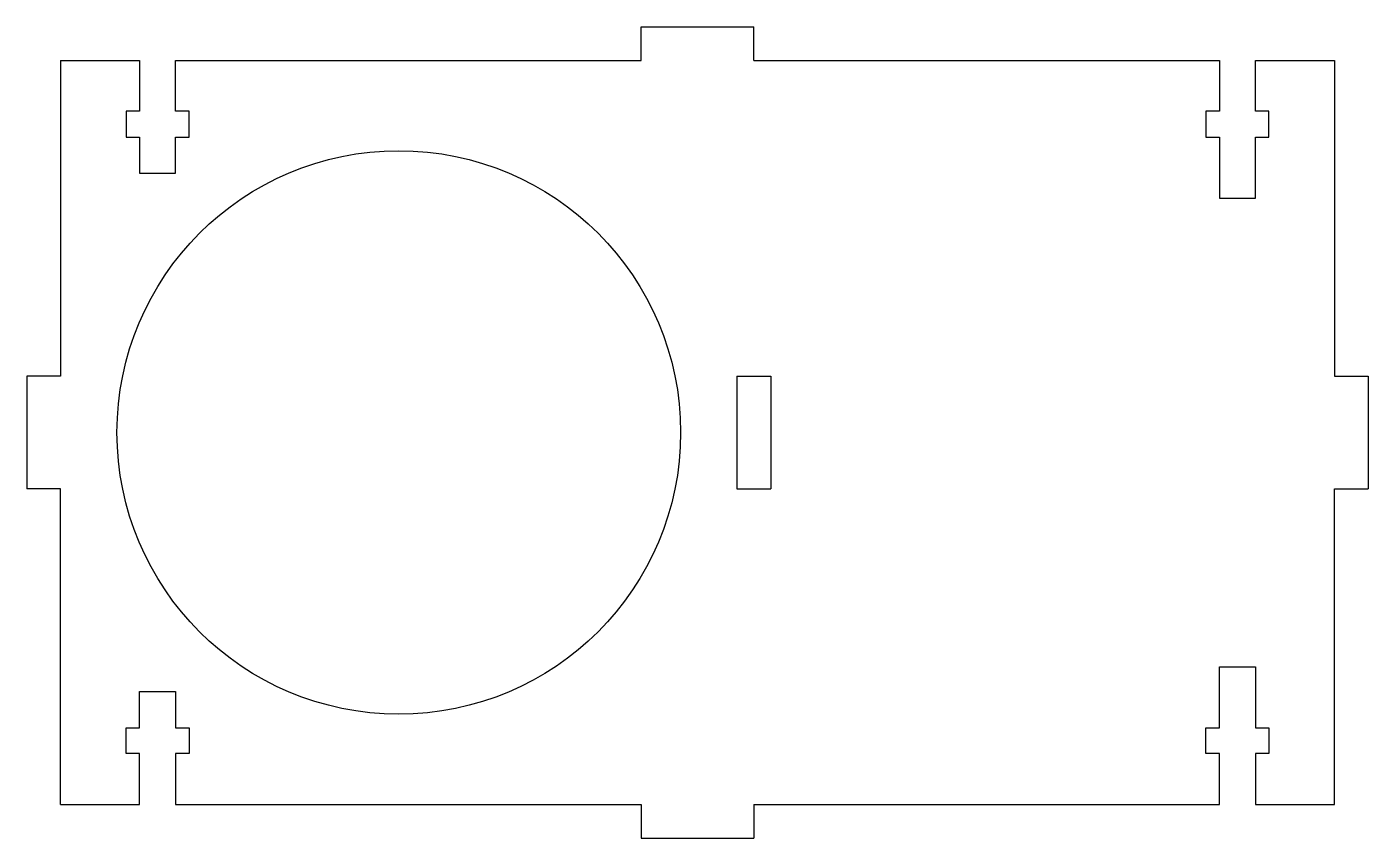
# Model space of a CAD drawing. Extents: x -116 to 3, y -81 to -9.
import ezdxf

# ---------------------------------------------------------------- set-up
doc = ezdxf.new("R2010")
doc.units = 0
doc.header["$MEASUREMENT"] = 0
doc.layers.add('VISIBLE', color=7, linetype='CONTINUOUS')

msp = doc.modelspace()

# ---------------------------------------------------------------- linework, layer by layer
at = {"layer": 'VISIBLE'}
for p, q in [((-61.26, -9.17), (-51.26, -9.17)), ((-61.26, -12.17), (-61.26, -9.17)), ((-51.26, -12.17), (-51.26, -9.17)), ((-112.76, -12.17), (-105.76, -12.17)), ((-112.76, -12.17), (-112.76, -40.17)), ((-105.76, -12.17), (-105.76, -16.67)), ((-102.56, -12.17), (-61.26, -12.17)), ((-102.56, -16.67), (-102.56, -12.17)), ((-51.26, -12.17), (-9.96, -12.17)), ((-9.96, -12.17), (-9.96, -16.67)), ((-6.76, -12.17), (0.24, -12.17)), ((-6.76, -16.67), (-6.76, -12.17)), ((0.24, -12.17), (0.24, -40.17)), ((-106.96, -16.67), (-106.96, -18.97)), ((-105.76, -16.67), (-106.96, -16.67)), ((-101.36, -16.67), (-102.56, -16.67)), ((-101.36, -18.97), (-101.36, -16.67)), ((-11.16, -16.67), (-11.16, -18.97)), ((-9.96, -16.67), (-11.16, -16.67)), ((-5.56, -16.67), (-6.76, -16.67)), ((-5.56, -18.97), (-5.56, -16.67)), ((-106.96, -18.97), (-105.76, -18.97)), ((-105.76, -18.97), (-105.76, -22.17)), ((-102.56, -18.97), (-101.36, -18.97)), ((-102.56, -22.17), (-102.56, -18.97)), ((-11.16, -18.97), (-9.96, -18.97)), ((-9.96, -18.97), (-9.96, -24.37)), ((-6.76, -18.97), (-5.56, -18.97)), ((-6.76, -24.37), (-6.76, -18.97)), ((-105.76, -22.17), (-102.56, -22.17)), ((-9.96, -24.37), (-6.76, -24.37)), ((-112.76, -40.17), (-115.76, -40.17)), ((-115.76, -40.17), (-115.76, -50.17)), ((-52.76, -40.17), (-52.76, -50.17)), ((-52.76, -40.17), (-49.76, -40.17)), ((-49.76, -40.17), (-49.76, -50.17)), ((0.24, -40.17), (3.24, -40.17)), ((3.24, -40.17), (3.24, -50.17)), ((-112.76, -50.17), (-115.76, -50.17)), ((-112.76, -78.17), (-112.76, -50.17)), ((-52.76, -50.17), (-49.76, -50.17)), ((0.24, -78.17), (0.24, -50.17)), ((0.24, -50.17), (3.24, -50.17)), ((-9.96, -71.37), (-9.96, -65.97)), ((-9.96, -65.97), (-6.76, -65.97)), ((-6.76, -65.97), (-6.76, -71.37)), ((-105.76, -68.17), (-102.56, -68.17)), ((-105.76, -71.37), (-105.76, -68.17)), ((-102.56, -68.17), (-102.56, -71.37)), ((-106.96, -73.67), (-106.96, -71.37)), ((-106.96, -71.37), (-105.76, -71.37)), ((-102.56, -71.37), (-101.36, -71.37)), ((-101.36, -71.37), (-101.36, -73.67)), ((-11.16, -73.67), (-11.16, -71.37)), ((-11.16, -71.37), (-9.96, -71.37)), ((-6.76, -71.37), (-5.56, -71.37)), ((-5.56, -71.37), (-5.56, -73.67)), ((-105.76, -73.67), (-106.96, -73.67)), ((-105.76, -78.17), (-105.76, -73.67)), ((-101.36, -73.67), (-102.56, -73.67)), ((-102.56, -73.67), (-102.56, -78.17)), ((-9.96, -73.67), (-11.16, -73.67)), ((-9.96, -78.17), (-9.96, -73.67)), ((-5.56, -73.67), (-6.76, -73.67)), ((-6.76, -73.67), (-6.76, -78.17)), ((-112.76, -78.17), (-105.76, -78.17)), ((-102.56, -78.17), (-61.26, -78.17)), ((-61.26, -78.17), (-61.26, -81.17)), ((-51.26, -78.17), (-51.26, -81.17)), ((-51.26, -78.17), (-9.96, -78.17)), ((-6.76, -78.17), (0.24, -78.17)), ((-61.26, -81.17), (-51.26, -81.17))]:
    msp.add_line(p, q, dxfattribs=at)
msp.add_circle((-82.76, -45.17), 25, dxfattribs=at)

doc.saveas('drawing.dxf')
